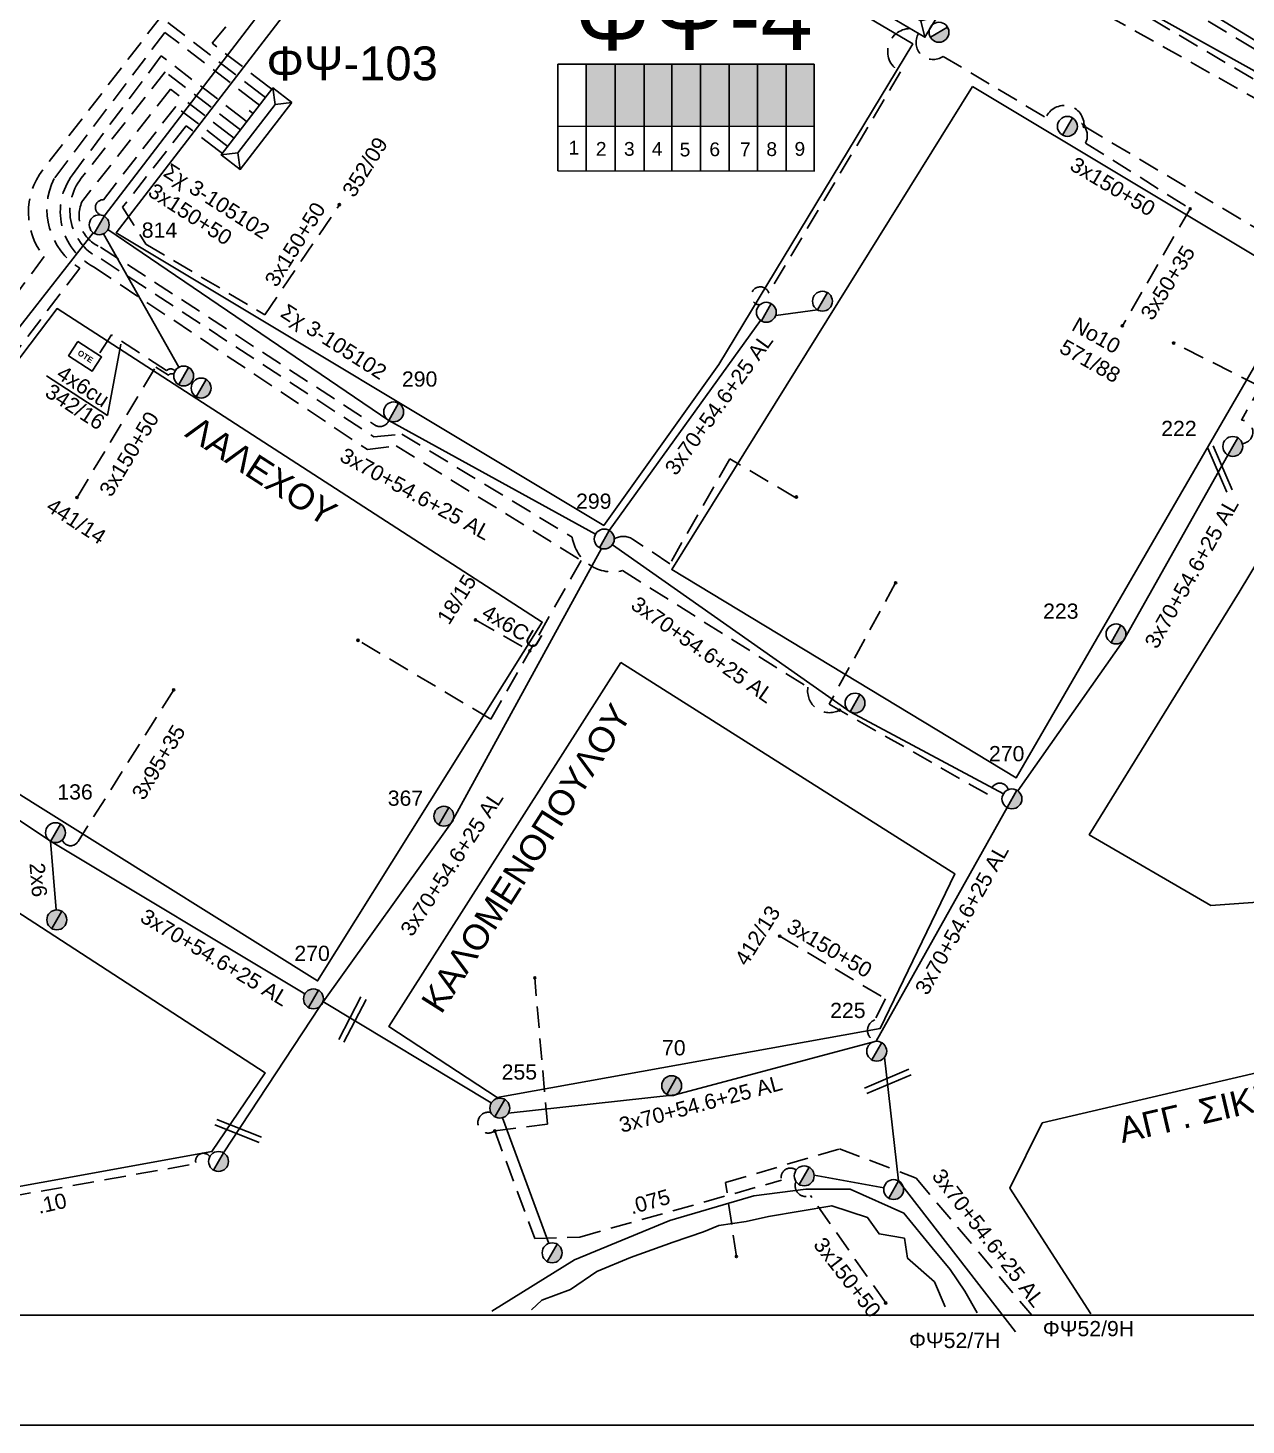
# Model space of a CAD drawing. Header units: millimetres. Extents: x 1421 to 10994, y 848 to 1896.
# Drawn here: x 10246.4 to 10390.6, y 848.3 to 1013.7 of the extents above; entities that cross this region are included whole.
import ezdxf
from ezdxf.enums import TextEntityAlignment as Align

# ---------------------------------------------------------------- set-up
doc = ezdxf.new("R2010")
doc.units = ezdxf.units.MM
doc.linetypes.add('DASHED', pattern=[19.05, 12.7, -6.35])
for name, color, linetype, lineweight in [('2x6', 7, 'SYN_LINE', 30), ('3x150+50', 7, 'Continuous', 30), ('3x150+50 XLPE', 7, 'SYN_LINE', 30), ('3x150+50+CPE', 7, 'DASHED', 30), ('3x150+70', 7, 'Continuous', 30), ('3x70+54.6+25 AL', 7, 'SYN_LINE', 30), ('3x95+35', 7, 'Continuous', 30), ('4x6', 7, 'SYN_LINE', 30), ('Άγνωστα', 7, 'Continuous', 30), ('Καλώδια ΧΤ   3x150AL+50CU', 7, 'DASHED', 30), ('Υπόγεια Καλώδια Δικτύου ΧΤ   .075', 7, 'DASHED', 30), ('Υπόγεια καλώδια Παροχών ΧΤ   4x50AL', 7, 'DASHED', 30), ('Υπόγεια καλώδια Παροχών ΧΤ   4x6', 7, 'DASHED', 30)]:
    doc.layers.add(name, color=color, linetype=linetype, lineweight=lineweight)
for name, color, linetype in [('3x50+35CU', 7, 'Continuous'), ('Pillar OTE', 7, 'Continuous'), ('TEXT ΚΑΛΩΔΙΩΝ', 7, 'Continuous'), ('Επιγραφές - Σχήματα', 7, 'Continuous'), ('Στύλος Ξύλινος', 7, 'Continuous'), ('Στύλος Ξύλινος @ 1', 7, 'Continuous'), ('Στύλος ΦΜ', 7, 'Continuous'), ('Στύλος ΦΜ @ 1', 7, 'Continuous'), ('Συνδέσεις', 7, 'Continuous'), ('Τομή', 7, 'Continuous'), ('Υποσταθμός εναέριος 2 στύλων', 7, 'Continuous'), ('Υποσταθμός πόλεως', 7, 'Continuous'), ('Υπόβαθρο ΔΕΗ', 7, 'Continuous')]:
    doc.layers.add(name, color=color, linetype=linetype)
doc.styles.add('arial', font='arial.ttf', dxfattribs={"height": 3})
doc.styles.get("Standard").update_dxf_attribs({"font": 'arial.ttf', "height": 1.8})
doc.linetypes.add('SYN_LINE', pattern='A,0.5,-0.0001,["/\\/\\/\\/",Standard,S=0.1,R=0,X=0,Y=-0.05],-0.25', length=0.7501)
doc.dimstyles.new('ISO-25', dxfattribs={"dimtxt": 2.5, "dimasz": 2.5, "dimexe": 1.25, "dimexo": 0.625, "dimtad": 1, "dimtxsty": 'Standard', "dimcen": 2.5, "dimadec": 0, "dimazin": 0, "dimtfac": 1, "dimtmove": 0, "dimatfit": 3, "dimfxl": 1, "dimarcsym": 0})

# ---------------------------------------------------------------- blocks, each defined once
blk = doc.blocks.new('ΥΠΑΡΧΩΝ ΤΣΙΜΕΝΤΕΝΙΟΣ ΣΤΥΛΟΣ')
at = {"layer": 'Στύλος ΦΜ'}
blk.add_hatch(color=7, dxfattribs=at).paths.add_polyline_path([(-1.29, -2.28, 0.574793), (2.62, 0, 0.268822), (1.3, 2.27)])
at = {"layer": 'Στύλος ΦΜ', "color": 7}
blk.add_line((-1.29, -2.28), (1.3, 2.27), dxfattribs=at)
blk.add_circle((0, 0), 2.62, dxfattribs=at)
at = {"layer": 'Στύλος ΦΜ', "flags": 4}
for tag, p in [('ΑΡΙΘΜΟΣ', (-4.68, 8.05)), ('ΤΥΠΟΣ', (-4.91, 3.03))]:
    blk.add_attdef(tag, p, '', height=4, dxfattribs=at)
blk = doc.blocks.new('ΥΠΑΡΧΩΝ ΞΥΛΙΝΟΣ ΣΤΥΛΟΣ')
at = {"layer": 'Στύλος Ξύλινος'}
h = blk.add_hatch(color=7, dxfattribs=at)
h.paths.add_polyline_path([(-2.62, 0, 0.270008), (-1.29, -2.28), (1.3, 2.27, 0.576266)])
h.paths.add_polyline_path([(-1.29, -2.28, 0.574793), (2.62, 0, 0.268822), (1.3, 2.27)])
at = {"layer": 'Στύλος Ξύλινος', "color": 7}
blk.add_line((-1.29, -2.28), (1.3, 2.27), dxfattribs=at)
blk.add_circle((0, 0), 2.62, dxfattribs=at)
at = {"layer": 'Στύλος Ξύλινος', "color": 1, "flags": 4}
for tag, p in [('ΑΡΙΘΜΟΣ', (-4.91, 8.6)), ('ΤΥΠΟΣ', (-4.85, 3.39))]:
    blk.add_attdef(tag, p, '', height=4, dxfattribs=at)
blk = doc.blocks.new('ΥΠΟΣΤΑΘΜΟΣ ΕΝΑΕΡΙΟΣ ΕΠΙ 2 ΣΤΥΛΩΝ')
at = {"layer": 'Υποσταθμός εναέριος 2 στύλων', "linetype": 'Continuous'}
for points in [[(-11.97, -2.11, 0.574793), (-8.45, -0.07, 0.268822), (-9.64, 1.98)], [(9.68, -2.15, 0.574793), (13.19, -0.1, 0.268822), (12.01, 1.95)]]:
    blk.add_hatch(color=256, dxfattribs=at).paths.add_polyline_path(points)
for p, q in [((-11.97, -2.11), (-9.64, 1.98)), ((9.68, -2.15), (12.01, 1.95))]:
    blk.add_line(p, q, dxfattribs=at)
for centre in [(-10.81, -0.07), (10.84, -0.1)]:
    blk.add_circle(centre, 2.36, dxfattribs=at)
at = {"layer": 'Υποσταθμός πόλεως', "linetype": 'Continuous', "ltscale": 40}
blk.add_lwpolyline([(-8.57, 2.82), (8.57, 2.82), (8.57, -2.82), (-8.57, -2.82)], close=True, dxfattribs=at)
for points in [[(-5.75, 0), (-8.57, 2.82)], [(-8.57, -2.82), (-5.75, 0)], [(-5.75, 0), (5.75, 0)], [(5.75, 0), (8.57, 2.82)], [(8.57, -2.82), (5.75, 0)]]:
    blk.add_lwpolyline(points, dxfattribs=at)
at = {"layer": 'Υποσταθμός εναέριος 2 στύλων', "ltscale": 40, "flags": 1}
for tag, p in [('ΜΕΤΑΣΧΗΜΑΤΙΣΜΟΣ', (14.09, 2.51)), ('ΙΣΧΥΣ', (14.07, -0.28)), ('ΑΡΙΘΜΟΣ', (14.19, -3))]:
    blk.add_attdef(tag, p, '', height=1.8, dxfattribs=at)
blk = doc.blocks.new('ΥΠΟΣΤΑΘΜΟΣ ΠΟΛΕΩΣ 9 ΑΝΑΧΩΡΗΣΕΩΝ')
at = {"layer": 'Υποσταθμός πόλεως', "ltscale": 40}
for p, q in [((-9.63, -2.82), (-9.63, -4)), ((-7.12, -2.82), (-7.12, -4)), ((-4.84, -2.82), (-4.84, -4)), ((-2.36, -2.82), (-2.36, -4)), ((0.09, -2.82), (0.09, -4)), ((2.55, -2.82), (2.55, -4)), ((5.02, -2.82), (5.02, -4)), ((7.48, -2.82), (7.48, -4)), ((9.61, -2.82), (9.61, -4))]:
    blk.add_line(p, q, dxfattribs=at)
blk.add_lwpolyline([(-10.02, 2.82), (10.02, 2.82), (10.02, -2.82), (-10.02, -2.82)], close=True, dxfattribs=at)
for points in [[(-7.21, 0), (-10.02, 2.82)], [(-10.02, -2.82), (-7.21, 0)], [(-7.21, 0), (7.21, 0)], [(7.21, 0), (10.02, 2.82)], [(10.02, -2.82), (7.21, 0)]]:
    blk.add_lwpolyline(points, dxfattribs=at)
at = {"layer": 'Υποσταθμός πόλεως', "linetype": 'SYN_LINE', "ltscale": 40, "flags": 1}
for tag, p in [('ΜΕΤΑΣΧΗΜΑΤΙΣΜΟΣ', (10.79, 1.71)), ('ΙΣΧΥΣ', (10.77, -1.08)), ('ΑΡΙΘΜΟΣ', (10.89, -3.8))]:
    blk.add_attdef(tag, p, '', height=1.8, dxfattribs=at)
blk = doc.blocks.new('ΤΟΜΗ')
at = {"layer": 'Τομή', "ltscale": 40}
for p, q in [((11.33, -0.65), (-11.4, -0.65)), ((11.33, -3.42), (-11.4, -3.42))]:
    blk.add_line(p, q, dxfattribs=at)
blk = doc.blocks.new('_ΣΥΝΔΕΣΗ')
at = {"layer": 'Συνδέσεις', "linetype": 'SYN_LINE', "ltscale": 40}
blk.add_hatch(color=256, dxfattribs=at).paths.add_polyline_path([(0.5, -0.01, 1), (-0.5, -0.01, 1)])
at = {"layer": 'Συνδέσεις'}
blk.add_circle((0, -0.01), 0.5, dxfattribs=at)
blk = doc.blocks.new('PILLAR ΟΤΕ')
at = {"layer": 'Pillar OTE', "ltscale": 40}
blk.add_lwpolyline([(-3.31, 2.02), (3.39, 2.02), (3.39, -1.99), (-3.31, -1.99)], close=True, dxfattribs=at)
at = {"layer": 'Pillar OTE', "insert": (-1.81, 0.71), "char_height": 1.3575, "width": 109.961, "attachment_point": 1}
blk.add_mtext('{\\fArial|b1|i0|c161|p34;OTE}', dxfattribs=at)

msp = doc.modelspace()

# ---------------------------------------------------------------- hatches: boundary and pattern name
at = {"layer": 'Καλώδια ΧΤ   3x150AL+50CU', "linetype": 'DASHED', "lineweight": -3, "ltscale": 0.2}
h = msp.add_hatch(color=173, dxfattribs=at)
h.dxf.hatch_style = 1
h.paths.add_polyline_path([(10315.89, 1009.43), (10312.45, 1009.43), (10312.45, 1002.07), (10315.89, 1002.07)])
h = msp.add_hatch(color=85, dxfattribs=at)
h.dxf.hatch_style = 1
h.paths.add_polyline_path([(10315.89, 1002.07), (10319.33, 1002.07), (10319.33, 1009.43), (10315.89, 1009.43)])
h = msp.add_hatch(color=151, dxfattribs=at)
h.dxf.hatch_style = 1
h.paths.add_polyline_path([(10322.63, 1009.43), (10319.33, 1009.43), (10319.33, 1002.07), (10322.63, 1002.06)])
h = msp.add_hatch(color=62, dxfattribs=at)
h.dxf.hatch_style = 1
h.paths.add_polyline_path([(10326.01, 1009.43), (10322.63, 1009.43), (10322.63, 1002.06), (10326.01, 1002.06)])
h = msp.add_hatch(color=27, dxfattribs=at)
h.dxf.hatch_style = 1
h.paths.add_polyline_path([(10326.01, 1002.06), (10329.41, 1002.06), (10329.41, 1009.43), (10326.01, 1009.43)])
h = msp.add_hatch(color=5, dxfattribs=at)
h.dxf.hatch_style = 1
h.paths.add_polyline_path([(10329.41, 1002.06), (10332.81, 1002.06), (10332.81, 1009.43), (10329.41, 1009.43)])
h = msp.add_hatch(color=6, dxfattribs=at)
h.dxf.hatch_style = 1
h.paths.add_polyline_path([(10332.8, 1002.06), (10336.2, 1002.05), (10336.2, 1009.43), (10332.8, 1009.43)])
h = msp.add_hatch(color=2, dxfattribs=at)
h.dxf.hatch_style = 1
h.paths.add_polyline_path([(10336.12, 1002.05), (10339.52, 1002.05), (10339.52, 1009.43), (10336.12, 1009.43)])

# ---------------------------------------------------------------- linework, layer by layer
at = {"layer": '2x6', "color": 2, "linetype": 'SYN_LINE', "lineweight": -3, "ltscale": 9}
msp.add_lwpolyline([(10249.04, 917.43), (10249.69, 909.3)], dxfattribs=at)
at = {"layer": '3x150+50', "color": 6, "linetype": 'DASHED', "lineweight": -3, "ltscale": 0.2}
msp.add_lwpolyline([(10335.39, 906.2), (10347.93, 898.77), (10346.64, 896.28, 0.73704), (10346.8, 893.75, 12.957311)], format="xyb", dxfattribs=at)
at = {"layer": '3x150+50 XLPE', "color": 6, "linetype": 'DASHED', "lineweight": -3, "ltscale": 0.2}
for points in [[(10349.83, 1017.51, 0.4604), (10349.92, 1020.58), (10356.81, 1032.31), (10408.43, 1001.01), (10429.42, 1040.43), (10402.74, 1056.72), (10395.4, 1044.22)], [(10341.24, 933.66), (10360.63, 922.64, -1.232356), (10362.45, 923.54, 5.989643)], [(10301.18, 885.33, 1.586907), (10301.64, 883.14), (10306.4, 870.41)], [(10347.94, 862.78), (10339.02, 875.51, -0.697102), (10337.32, 877.14, 20.56454)]]:
    msp.add_lwpolyline(points, format="xyb", dxfattribs=at)
at = {"layer": '3x150+50 XLPE', "color": 27, "linetype": 'DASHED', "lineweight": -3, "ltscale": 0.2}
msp.add_lwpolyline([(10274.77, 1006.84), (10268.16, 1011.92), (10298.37, 1047.88), (10303.52, 1044.84)], dxfattribs=at)
at = {"layer": '3x150+50 XLPE', "color": 2, "linetype": 'DASHED', "lineweight": -3, "ltscale": 0.2}
for points in [[(10350.33, 1017.22, 0.695692), (10351.16, 1019.46), (10356.41, 1028.31), (10405.79, 999.28, 0.910249), (10407.74, 998.54, 26.677857)], [(10274.01, 1005.84), (10262.08, 1015.02), (10248.13, 996.94, 0.348262), (10248.27, 986.66), (10214.8, 941.33, 0.750677), (10216.08, 938.84, 1.591666)]]:
    msp.add_lwpolyline(points, format="xyb", dxfattribs=at)
at = {"layer": '3x150+50 XLPE', "color": 62, "linetype": 'DASHED', "lineweight": -3, "ltscale": 0.2}
for points in [[(10351.42, 1016.57, 0.800783), (10352.3, 1018.39), (10357.08, 1026.26), (10370.45, 1018.61), (10370.78, 1017.11), (10410.08, 995.1), (10423.88, 1018.95, 1.36239), (10423.88, 1019.93, 111.825281)], [(10269.56, 1000.06), (10263.86, 1004.44), (10255.3, 993.38, 0.881157), (10255, 991.59, 0.94569)], [(10252.17, 958.13), (10261.49, 973.58), (10262.99, 972.61, -0.372948), (10263.63, 972.71)]]:
    msp.add_lwpolyline(points, format="xyb", dxfattribs=at)
at = {"layer": '3x150+50 XLPE', "color": 173, "linetype": 'DASHED', "lineweight": -3, "ltscale": 0.2}
msp.add_lwpolyline([(10273.31, 1004.94), (10262.58, 1013.2), (10249.46, 995.9, 0.386621), (10252.49, 985.28), (10231.29, 957.4, -0.619835), (10230.23, 955.54, 3.669924)], format="xyb", dxfattribs=at)
at = {"layer": '3x150+50 XLPE', "color": 206, "linetype": 'DASHED', "lineweight": -3, "ltscale": 0.2}
msp.add_lwpolyline([(10350.83, 1013.65, 0.79197), (10349.71, 1008.51), (10334.1, 982.33, 1.89739), (10333.02, 980.94, 5.749847)], format="xyb", dxfattribs=at)
at = {"layer": '3x150+50 XLPE', "color": 85, "linetype": 'DASHED', "lineweight": -3, "ltscale": 0.2}
for points in [[(10351.83, 1013.06, 0.815645), (10354.73, 1010.36), (10366.92, 1003.11, -0.838668), (10371.44, 1002.08)], [(10270.31, 1001.03), (10263.25, 1006.46), (10252.85, 993.31, 0.442996), (10254.96, 987.78), (10287.42, 966.72, 0.470905), (10289.09, 967.24)], [(10370.41, 1002.78, -0.478167), (10371.61, 1000.09), (10383.99, 992.32)], [(10371.44, 1002.08), (10400.3, 984.99), (10390.06, 967.29, -0.94324), (10390.18, 964.52, 2.251351)]]:
    msp.add_lwpolyline(points, format="xyb", dxfattribs=at)
at = {"layer": '3x150+50 XLPE', "color": 151, "linetype": 'DASHED', "lineweight": -3, "ltscale": 0.2}
msp.add_lwpolyline([(10271.81, 1002.99), (10262.15, 1010.42), (10251.63, 996.33, 0.458617), (10254.11, 985.45), (10286.57, 963.8), (10289.98, 964.26), (10311.87, 950.67), (10301.19, 931.9), (10285.45, 941.22)], format="xyb", dxfattribs=at)
at = {"layer": '3x150+50 XLPE', "color": 85, "linetype": 'DASHED', "lineweight": -3, "ltscale": 0.2}
for points in [[(10392.35, 971.25), (10382.05, 976.42)], [(10330.26, 868.28), (10328.98, 877.02), (10342.48, 881.03), (10351.54, 877.56), (10365.24, 861.33)]]:
    msp.add_lwpolyline(points, dxfattribs=at)
at = {"layer": '3x150+50 XLPE', "color": 6, "linetype": 'DASHED', "lineweight": -3, "ltscale": 0.2}
msp.add_lwpolyline([(10301.64, 883.14), (10307.87, 883.96), (10306.38, 901.26)], dxfattribs=at)
at = {"layer": '3x150+50 XLPE', "color": 5, "linetype": 'DASHED', "lineweight": -3, "ltscale": 0.2}
msp.add_lwpolyline([(10161.27, 861.01), (10162.76, 859.14), (10169.14, 862.09), (10266.27, 879.26, -0.891813), (10267.9, 880.09, -6.110205)], format="xyb", dxfattribs=at)
at = {"layer": '3x150+50+CPE', "color": 6, "linetype": 'DASHED', "lineweight": -3, "ltscale": 0.2}
msp.add_lwpolyline([(10271.06, 1002.01), (10262.61, 1008.51), (10252.67, 995.93, 0.490316), (10255.04, 986.37), (10287.33, 965.31), (10290.65, 965.64), (10310.82, 953.43, 0.446949), (10316.79, 949.48), (10338.73, 935.66, 0.61776), (10342.48, 932.95, -1.010343)], format="xyb", dxfattribs=at)
at = {"layer": '3x150+50+CPE', "color": 1, "linetype": 'DASHED', "lineweight": -3, "ltscale": 0.2}
msp.add_lwpolyline([(10268.91, 999.21), (10265.1, 1002.14), (10257.57, 992.5), (10260.33, 988.12), (10274.43, 979.76), (10283.24, 992.8)], dxfattribs=at)
at = {"layer": '3x150+50+CPE', "color": 5, "linetype": 'DASHED', "lineweight": -3, "ltscale": 0.2}
msp.add_lwpolyline([(10337.3, 958.09), (10329.49, 962.71), (10322.39, 950.29), (10317.96, 953.2, 0.294555), (10315.78, 953.22, 3.432116)], format="xyb", dxfattribs=at)
at = {"layer": '3x150+70', "color": 6, "linetype": 'DASHED', "lineweight": -3, "ltscale": 0.2}
msp.add_lwpolyline([(10349.12, 948.03), (10341.24, 933.66)], dxfattribs=at)
at = {"layer": '3x50+35CU', "color": 85, "linetype": 'DASHED', "lineweight": -3, "ltscale": 0.2}
msp.add_lwpolyline([(10383.99, 992.32), (10375.97, 978.45)], dxfattribs=at)
at = {"layer": '3x70+54.6+25 AL', "color": 173, "linetype": 'SYN_LINE', "lineweight": -3, "ltscale": 15}
for points in [[(10407.75, 999.65), (10375.56, 1017.61), (10342.08, 1038.96), (10325.26, 1051.46)], [(10181.27, 895.53), (10196.68, 917.34), (10216.08, 938.84), (10228.24, 956.48), (10254.1, 989.48)]]:
    msp.add_lwpolyline(points, dxfattribs=at)
at = {"layer": '3x70+54.6+25 AL', "color": 62, "linetype": 'SYN_LINE', "lineweight": -3, "ltscale": 15}
for points in [[(10255.39, 991.45), (10280.35, 1024.03), (10297.11, 1043.8)], [(10255.31, 989.36), (10264.22, 973.55)]]:
    msp.add_lwpolyline(points, dxfattribs=at)
at = {"layer": '3x70+54.6+25 AL', "color": 85, "linetype": 'SYN_LINE', "lineweight": -3, "ltscale": 15}
for points in [[(10255.84, 989.88), (10289.09, 967.24), (10313.57, 953.79)], [(10315.19, 954.24), (10333.11, 979.1)]]:
    msp.add_lwpolyline(points, dxfattribs=at)
at = {"layer": '3x70+54.6+25 AL', "color": 85, "linetype": 'SYN_LINE', "lineweight": -3, "ltscale": 5}
msp.add_lwpolyline([(10334.92, 979.69), (10339.87, 980.34)], dxfattribs=at)
at = {"layer": '3x70+54.6+25 AL', "color": 5, "linetype": 'SYN_LINE', "lineweight": -3, "ltscale": 15}
for points in [[(10388.47, 963.16), (10376.09, 941.19), (10363.57, 923.41)], [(10361.88, 923.06), (10343.72, 932.77), (10315.57, 952.54)]]:
    msp.add_lwpolyline(points, dxfattribs=at)
at = {"layer": '3x70+54.6+25 AL', "color": 2, "linetype": 'SYN_LINE', "lineweight": -3, "ltscale": 15}
for points in [[(10269.51, 880.55), (10280.94, 897.89), (10296.53, 919.65), (10314.28, 952.09), (10314.28, 952.09)], [(10218.26, 937.93), (10249.04, 917.43), (10279.16, 899.39)]]:
    msp.add_lwpolyline(points, dxfattribs=at)
at = {"layer": '3x70+54.6+25 AL', "color": 6, "linetype": 'SYN_LINE', "lineweight": -3, "ltscale": 15}
for points in [[(10303.25, 885.23), (10323.01, 887.4), (10346.8, 893.75), (10362.31, 921.42)], [(10281.3, 898.47), (10301.23, 886.45)], [(10302.55, 884.7), (10308.03, 869.81)]]:
    msp.add_lwpolyline(points, dxfattribs=at)
at = {"layer": '3x70+54.6+25 AL', "color": 1, "linetype": 'SYN_LINE', "lineweight": -3, "ltscale": 15}
msp.add_lwpolyline([(10347.81, 891.86), (10349.46, 877.22), (10363.32, 859.37)], dxfattribs=at)
at = {"layer": '3x70+54.6+25 AL', "color": 6, "linetype": 'SYN_LINE', "lineweight": -3, "ltscale": 9}
msp.add_lwpolyline([(10339.46, 877.9), (10347.72, 876.41)], dxfattribs=at)
at = {"layer": '3x95+35', "color": 2, "linetype": 'DASHED', "lineweight": -3, "ltscale": 0.2}
msp.add_lwpolyline([(10263.62, 935.36), (10252.29, 917.39, -0.625254), (10250.43, 917.6, -1.420129)], format="xyb", dxfattribs=at)
at = {"layer": '4x6', "color": 151, "linetype": 'DASHED', "lineweight": -3, "ltscale": 0.2}
msp.add_lwpolyline([(10299.36, 943.64), (10305.79, 939.98)], dxfattribs=at)
at = {"layer": 'Pillar OTE', "lineweight": -3, "ltscale": 40}
for points in [[(10309.12, 996.79), (10309.12, 1009.43), (10339.46, 1009.43), (10339.46, 996.76), (10309.12, 996.79)], [(10312.45, 996.79), (10312.45, 1009.43)], [(10315.89, 996.79), (10315.89, 1009.43)], [(10319.33, 996.78), (10319.33, 1009.43)], [(10322.63, 996.78), (10322.63, 1009.43)], [(10326.01, 996.78), (10326.01, 1009.43)], [(10329.41, 996.77), (10329.41, 1009.43)], [(10332.75, 996.77), (10332.75, 1009.43)], [(10336.14, 996.77), (10336.14, 1009.43)], [(10309.12, 1002.08), (10339.46, 1002.05)]]:
    msp.add_lwpolyline(points, dxfattribs=at)
at = {"layer": 'Υπόβαθρο ΔΕΗ', "lineweight": -3, "ltscale": 15}
for points in [[(10993.76, 1895.53), (8825.35, 1895.54), (8825.27, 848.33), (10993.76, 848.32)], [(10855.44, 1855.69), (8838.35, 1855.69), (8838.27, 861.33), (10836.6, 861.33)]]:
    msp.add_lwpolyline(points, close=True, dxfattribs=at)
at = {"layer": 'Υπόβαθρο ΔΕΗ', "lineweight": -3, "ltscale": 0.1}
for points in [[(10338.21, 1095.38), (10430.18, 1038.02), (10411.12, 1000.35), (10312.12, 1060.94)], [(10298.08, 1043.14), (10351.15, 1011.83), (10328.17, 973.89), (10314.56, 954.82), (10256.82, 989.47)], [(10358.24, 1006.78), (10397.28, 983.4), (10363.4, 924.96), (10322.6, 949.59)], [(10218.81, 939.6), (10280.67, 900.9), (10307.26, 943.39), (10249.81, 980.5)], [(10407.95, 977), (10389.81, 946.94), (10372.05, 918.2), (10386.44, 909.84), (10427.23, 912.76), (10456.82, 920.38), (10470.45, 939.96)], [(10316.57, 938.58), (10356.13, 913.57), (10347.29, 895.28), (10301.92, 887.1), (10289.11, 895.5)], [(10211.41, 930.95), (10274.47, 890.02), (10268.15, 880.7), (10166.19, 862.2), (10162.73, 870.4)]]:
    msp.add_lwpolyline(points, close=True, dxfattribs=at)
for points in [[(10255.78, 967.85), (10248.56, 972.52)], [(10372.22, 861.48), (10362.65, 876.35), (10366.48, 884.1), (10417.38, 895.98), (10455.48, 861.86)], [(10301.31, 861.82), (10311.09, 867.89), (10322.36, 872.54), (10332.34, 875.44), (10338.48, 876.25), (10343.75, 876.25), (10350.09, 873.42), (10353.46, 869.31), (10355.59, 866.72), (10357.31, 864.18), (10358.79, 861.62)], [(10306, 861.95), (10307.23, 863.09), (10310.6, 864.37), (10313.74, 866.5), (10317.73, 868.16), (10322.76, 869.96), (10326.37, 871.2), (10328.17, 871.95), (10331.4, 872.43), (10334.06, 873), (10341.56, 874.28), (10345.79, 872.9), (10347.16, 870.96), (10350.15, 870.44), (10350.53, 868.07), (10353.71, 865.27), (10355, 862.33)]]:
    msp.add_lwpolyline(points, dxfattribs=at)
at = {"layer": 'Υπόγεια Καλώδια Δικτύου ΧΤ   .075', "color": 6, "linetype": 'DASHED', "lineweight": -3, "ltscale": 0.2}
msp.add_lwpolyline([(10306.4, 870.41), (10311.72, 870.58), (10335.61, 877.31, -0.732097), (10337.34, 878.52)], format="xyb", dxfattribs=at)
at = {"layer": 'Υπόγεια καλώδια Παροχών ΧΤ   4x6', "color": 62, "linetype": 'DASHED', "lineweight": -3, "ltscale": 0.2}
msp.add_lwpolyline([(10263.8, 973.14, 0.377303), (10262.77, 973.18), (10256.25, 977.39), (10254.71, 975.01)], format="xyb", dxfattribs=at)

# ---------------------------------------------------------------- block references
at = {"layer": 'Pillar OTE', "xscale": 0.5, "yscale": 0.5, "zscale": 0.5, "rotation": 327}
msp.add_blockref('PILLAR ΟΤΕ', (10253.1, 974.85), dxfattribs=at)
at = {"layer": 'Στύλος Ξύλινος @ 1', "lineweight": -3, "ltscale": 40}
ref = msp.add_blockref('ΥΠΑΡΧΩΝ ΞΥΛΙΝΟΣ ΣΤΥΛΟΣ', (10295.62, 920.4), dxfattribs=dict(at, xscale=0.4499999999998181, yscale=0.4499999999998181, zscale=0.4499999999998181))
ref.add_attrib('ΑΡΙΘΜΟΣ', '367', (10288.97, 921.64), dxfattribs={"layer": 'Στύλος Ξύλινος', "height": 1.8, "flags": 4})
at = {"layer": 'Στύλος Ξύλινος @ 1', "lineweight": -3, "ltscale": 40, "xscale": 0.4499999999998181, "yscale": 0.4499999999998181, "zscale": 0.4499999999998181}
msp.add_blockref('ΥΠΑΡΧΩΝ ΞΥΛΙΝΟΣ ΣΤΥΛΟΣ', (10249.78, 908.13), dxfattribs=at)
at = {"layer": 'Στύλος Ξύλινος @ 1', "lineweight": -3, "ltscale": 40}
ref = msp.add_blockref('ΥΠΑΡΧΩΝ ΞΥΛΙΝΟΣ ΣΤΥΛΟΣ', (10280.17, 898.78), dxfattribs=dict(at, xscale=0.4499999999998181, yscale=0.4499999999998181, zscale=0.4499999999998181))
ref.add_attrib('ΑΡΙΘΜΟΣ', '270', (10277.91, 903.27), dxfattribs={"layer": 'Στύλος Ξύλινος', "height": 1.8, "flags": 4})
ref = msp.add_blockref('ΥΠΑΡΧΩΝ ΞΥΛΙΝΟΣ ΣΤΥΛΟΣ', (10322.59, 888.5), dxfattribs=dict(at, xscale=0.4499999999998181, yscale=0.4499999999998181, zscale=0.4499999999998181))
ref.add_attrib('ΑΡΙΘΜΟΣ', '70', (10321.45, 892.09), dxfattribs={"layer": 'Στύλος Ξύλινος', "height": 1.8, "flags": 4})
ref = msp.add_blockref('ΥΠΑΡΧΩΝ ΞΥΛΙΝΟΣ ΣΤΥΛΟΣ', (10302.24, 885.84), dxfattribs=dict(at, xscale=0.4499999999998181, yscale=0.4499999999998181, zscale=0.4499999999998181))
ref.add_attrib('ΑΡΙΘΜΟΣ', '255', (10302.46, 889.22), dxfattribs={"layer": 'Στύλος Ξύλινος', "height": 1.8, "flags": 4})
at = {"layer": 'Στύλος ΦΜ @ 1', "color": 1, "lineweight": -3, "ltscale": 40, "xscale": 0.4499999999998181, "yscale": 0.4499999999998181, "zscale": 0.4499999999998181}
for p in [(10369.46, 1002.07), (10340.45, 981.37), (10333.8, 980.06), (10264.8, 972.52), (10266.87, 971.09), (10344.31, 933.79), (10268.93, 879.53), (10338.29, 877.82), (10348.88, 876.2), (10308.44, 868.71)]:
    msp.add_blockref('ΥΠΑΡΧΩΝ ΤΣΙΜΕΝΤΕΝΙΟΣ ΣΤΥΛΟΣ', p, dxfattribs=at)
at = {"layer": 'Στύλος ΦΜ @ 1', "color": 1, "lineweight": -3, "ltscale": 40}
ref = msp.add_blockref('ΥΠΑΡΧΩΝ ΤΣΙΜΕΝΤΕΝΙΟΣ ΣΤΥΛΟΣ', (10254.8, 990.42), dxfattribs=dict(at, xscale=0.4499999999998181, yscale=0.4499999999998181, zscale=0.4499999999998181))
ref.add_attrib('ΑΡΙΘΜΟΣ', '814', (10259.84, 988.89), dxfattribs={"layer": 'Στύλος ΦΜ', "height": 1.8, "flags": 4})
ref = msp.add_blockref('ΥΠΑΡΧΩΝ ΤΣΙΜΕΝΤΕΝΙΟΣ ΣΤΥΛΟΣ', (10289.67, 968.27), dxfattribs=dict(at, xscale=0.4499999999998181, yscale=0.4499999999998181, zscale=0.4499999999998181))
ref.add_attrib('ΑΡΙΘΜΟΣ', '290', (10290.65, 971.26), dxfattribs={"layer": 'Στύλος ΦΜ', "height": 1.8, "flags": 4})
ref = msp.add_blockref('ΥΠΑΡΧΩΝ ΤΣΙΜΕΝΤΕΝΙΟΣ ΣΤΥΛΟΣ', (10389.05, 964.18), dxfattribs=dict(at, xscale=0.4499999999998181, yscale=0.4499999999998181, zscale=0.4499999999998181))
ref.add_attrib('ΑΡΙΘΜΟΣ', '222', (10380.57, 965.41), dxfattribs={"layer": 'Στύλος ΦΜ', "height": 1.8, "flags": 4})
ref = msp.add_blockref('ΥΠΑΡΧΩΝ ΤΣΙΜΕΝΤΕΝΙΟΣ ΣΤΥΛΟΣ', (10314.61, 953.22), dxfattribs=dict(at, xscale=0.4499999999998181, yscale=0.4499999999998181, zscale=0.4499999999998181))
ref.add_attrib('ΑΡΙΘΜΟΣ', '299', (10311.27, 956.8), dxfattribs={"layer": 'Στύλος ΦΜ', "height": 1.8, "flags": 4})
ref = msp.add_blockref('ΥΠΑΡΧΩΝ ΤΣΙΜΕΝΤΕΝΙΟΣ ΣΤΥΛΟΣ', (10375.22, 941.98), dxfattribs=dict(at, xscale=0.4499999999998181, yscale=0.4499999999998181, zscale=0.4499999999998181))
ref.add_attrib('ΑΡΙΘΜΟΣ', '223', (10366.58, 943.78), dxfattribs={"layer": 'Στύλος ΦΜ', "height": 1.8, "flags": 4})
ref = msp.add_blockref('ΥΠΑΡΧΩΝ ΤΣΙΜΕΝΤΕΝΙΟΣ ΣΤΥΛΟΣ', (10362.89, 922.45), dxfattribs=dict(at, xscale=0.4499999999998181, yscale=0.4499999999998181, zscale=0.4499999999998181))
ref.add_attrib('ΑΡΙΘΜΟΣ', '270', (10360.17, 926.91), dxfattribs={"layer": 'Στύλος ΦΜ', "height": 1.8, "flags": 4})
ref = msp.add_blockref('ΥΠΑΡΧΩΝ ΤΣΙΜΕΝΤΕΝΙΟΣ ΣΤΥΛΟΣ', (10249.62, 918.45), dxfattribs=dict(at, xscale=0.4499999999998181, yscale=0.4499999999998181, zscale=0.4499999999998181))
ref.add_attrib('ΑΡΙΘΜΟΣ', '136', (10249.84, 922.38), dxfattribs={"layer": 'Στύλος ΦΜ', "height": 1.8, "flags": 4})
ref = msp.add_blockref('ΥΠΑΡΧΩΝ ΤΣΙΜΕΝΤΕΝΙΟΣ ΣΤΥΛΟΣ', (10346.88, 892.58), dxfattribs=dict(at, xscale=0.4499999999998181, yscale=0.4499999999998181, zscale=0.4499999999998181))
ref.add_attrib('ΑΡΙΘΜΟΣ', '225', (10341.36, 896.51), dxfattribs={"layer": 'Στύλος ΦΜ', "height": 1.8, "flags": 4})
at = {"layer": 'Συνδέσεις', "lineweight": -3, "xscale": 0.25, "yscale": 0.25, "zscale": 0.25}
for p in [(10371.44, 1002.08), (10283.24, 992.81), (10383.99, 992.32), (10375.97, 978.46), (10382.05, 976.42), (10252.17, 958.14), (10337.36, 958.2), (10349.12, 948.04), (10299.36, 943.64), (10285.45, 941.22), (10305.79, 939.98), (10263.62, 935.37), (10342.48, 932.96), (10335.39, 906.2), (10306.38, 901.26), (10301.64, 883.14), (10330.26, 868.28), (10347.94, 862.78)]:
    msp.add_blockref('_ΣΥΝΔΕΣΗ', p, dxfattribs=at)
at = {"layer": 'Τομή', "lineweight": -3}
for p, xscale, yscale, zscale, rotation in [((10387.06, 961.32), 0.2499999999999998, 0.2499999999999998, 0.2499999999999998, 113.4196431715669), ((10284.34, 896.58), 0.2499999999999997, 0.2499999999999997, 0.2499999999999997, 62.43083343660446), ((10348, 889.48), 0.2499999999999998, 0.2499999999999998, 0.2499999999999998, 22.98172953339544), ((10271.44, 883.6), 0.2499999999999997, 0.2499999999999997, 0.2499999999999997, 338.2686422620862)]:
    msp.add_blockref('ΤΟΜΗ', p, dxfattribs=dict(at, xscale=xscale, yscale=yscale, zscale=zscale, rotation=rotation))
at = {"layer": 'Υποσταθμός εναέριος 2 στύλων', "lineweight": -3, "xscale": 0.4999999999999997, "yscale": 0.4999999999999997, "zscale": 0.4999999999999997, "rotation": 329.4634360778316}
msp.add_blockref('ΥΠΟΣΤΑΘΜΟΣ ΕΝΑΕΡΙΟΣ ΕΠΙ 2 ΣΤΥΛΩΝ', (10349.61, 1016.01), dxfattribs=at)
at = {"layer": 'Υποσταθμός πόλεως', "lineweight": -3, "xscale": 0.4999999999999999, "yscale": 0.4999999999999999, "zscale": 0.4999999999999999, "rotation": 232.4446027371448}
msp.add_blockref('ΥΠΟΣΤΑΘΜΟΣ ΠΟΛΕΩΣ 9 ΑΝΑΧΩΡΗΣΕΩΝ', (10273.43, 1001.8), dxfattribs=at)

# ---------------------------------------------------------------- texts
at = {"lineweight": -3, "ltscale": 30, "char_height": 1.63, "width": 11.2573, "attachment_point": 1}
for s, insert in [('1', (10310.37, 1000.36)), ('2', (10313.61, 1000.22)), ('3', (10316.94, 1000.22)), ('4', (10320.24, 1000.22)), ('5', (10323.54, 1000.14)), ('6', (10327.06, 1000.17)), ('7', (10330.69, 1000.17)), ('8', (10333.81, 1000.19)), ('9', (10337.14, 1000.22))]:
    msp.add_mtext(s, dxfattribs=dict(at, insert=insert))
at = {"layer": 'TEXT ΚΑΛΩΔΙΩΝ', "lineweight": -3, "ltscale": 15, "style": 'arial'}
for s, rotation, p in [('3x70+54.6+25 AL', 54.2162, (10328.18, 969.19)), ('3x150+50 ', 58.8671, (10258.51, 963.59)), ('3x70+54.6+25 AL', 331.2133, (10292.26, 958.56)), ('3x70+54.6+25 AL', 60.5946, (10384.16, 949.18)), ('3x70+54.6+25 AL', 324.9151, (10326.25, 940.12)), ('4x6CU', 329.3709, (10303.71, 942.84)), ('3x95+35', 58.8671, (10261.82, 926.8)), ('3x70+54.6+25 AL', 56.6337, (10296.55, 914.81)), ('3x70+54.6+25 AL', 60.7226, (10356.95, 908.18)), ('2x6', 274.5648, (10247.6, 912.86)), ('3x70+54.6+25 AL', 329.0814, (10268.48, 903.69)), ('3x150+50', 329.3709, (10341.3, 904.79)), ('3x70+54.6+25 AL', 14.9447, (10326.02, 886.34)), ('3x70+54.6+25 AL', 307.8154, (10360.11, 870.48)), ('.10', 12.6857, (10249.19, 874.58)), ('.075', 15.7222, (10319.98, 874.78)), ('3x150+50', 307.8154, (10343.4, 865.81))]:
    msp.add_text(s, height=1.8, rotation=rotation, dxfattribs=at).set_placement(p, align=Align.MIDDLE_CENTER)
at = {"layer": 'Άγνωστα', "lineweight": -3, "ltscale": 0.2, "char_height": 1.8, "width": 18.6352, "attachment_point": 1, "style": 'arial'}
for s, insert, rotation in [('352/09', (10283.47, 994.48), 58), ('Σχ 3-105102', (10263.23, 997.8), 327.3504), ('3x150+50', (10370.52, 998.57), 329.2331), ('3x150+50', (10261.42, 995.46), 327), ('3x150+50', (10274.28, 983.87), 58), ('3x50+35', (10378, 979.92), 58), ('Σχ 3-105102', (10277.09, 981.16), 327.3504), ('No10\\P571/88', (10370.71, 979.58), 330.6414), ('441/14', (10249.36, 958.19), 327), ('18/15', (10294.7, 943.89), 58), ('412/13', (10329.95, 903.5), 58)]:
    msp.add_mtext(s, dxfattribs=dict(at, insert=insert, rotation=rotation))
for s, insert in [('ΦΨ52/9H', (10366.55, 860.64)), ('ΦΨ52/7H', (10350.7, 859.24))]:
    msp.add_mtext(s, dxfattribs=dict(at, insert=insert))
at = {"layer": 'Υπόβαθρο ΔΕΗ', "lineweight": -3, "ltscale": 0.1, "style": 'arial'}
for s, rotation, p in [('ΛΑΛΕΧΟΥ', 327.1434, (10274.03, 961.28)), ('ΚΑΛΟΜΕΝΟΠΟΥΛΟΥ', 57.4904, (10305.37, 915.43)), ('ΑΓΓ. ΣΙΚΕΛΙΑΝΟΥ', 13.1329, (10392.61, 887.12))]:
    msp.add_text(s, height=3, rotation=rotation, dxfattribs=at).set_placement(p, align=Align.MIDDLE_CENTER)
at = {"layer": 'Υπόβαθρο ΔΕΗ', "lineweight": -3, "width": 84.6573, "attachment_point": 1}
for s, insert, char_height in [('ΦΨ-4', (10311.13, 1019.11), 8), ('ΦΨ-103', (10274.6, 1011.53), 4)]:
    msp.add_mtext(s, dxfattribs=dict(at, insert=insert, char_height=char_height))
at = {"layer": 'Υπόγεια καλώδια Παροχών ΧΤ   4x50AL', "color": 7, "ltscale": 0.2, "char_height": 1.8, "attachment_point": 1, "rotation": 327}
for s, insert in [('4x6cu', (10250.58, 973.89)), ('342/16', (10249.22, 971.73))]:
    msp.add_mtext_dynamic_manual_height_columns(s, width=1.8, gutter_width=12.5, heights=[0.118], dxfattribs=dict(at, insert=insert))

# ---------------------------------------------------------------- leaders
at = {"layer": 'Επιγραφές - Σχήματα', "ltscale": 40}
msp.add_leader([(10257.35, 976.29), (10255.78, 967.85)], dimstyle='ISO-25', override={"dimasz": 0.5, "dimtad": 0}, dxfattribs=at)

doc.saveas('drawing.dxf')
